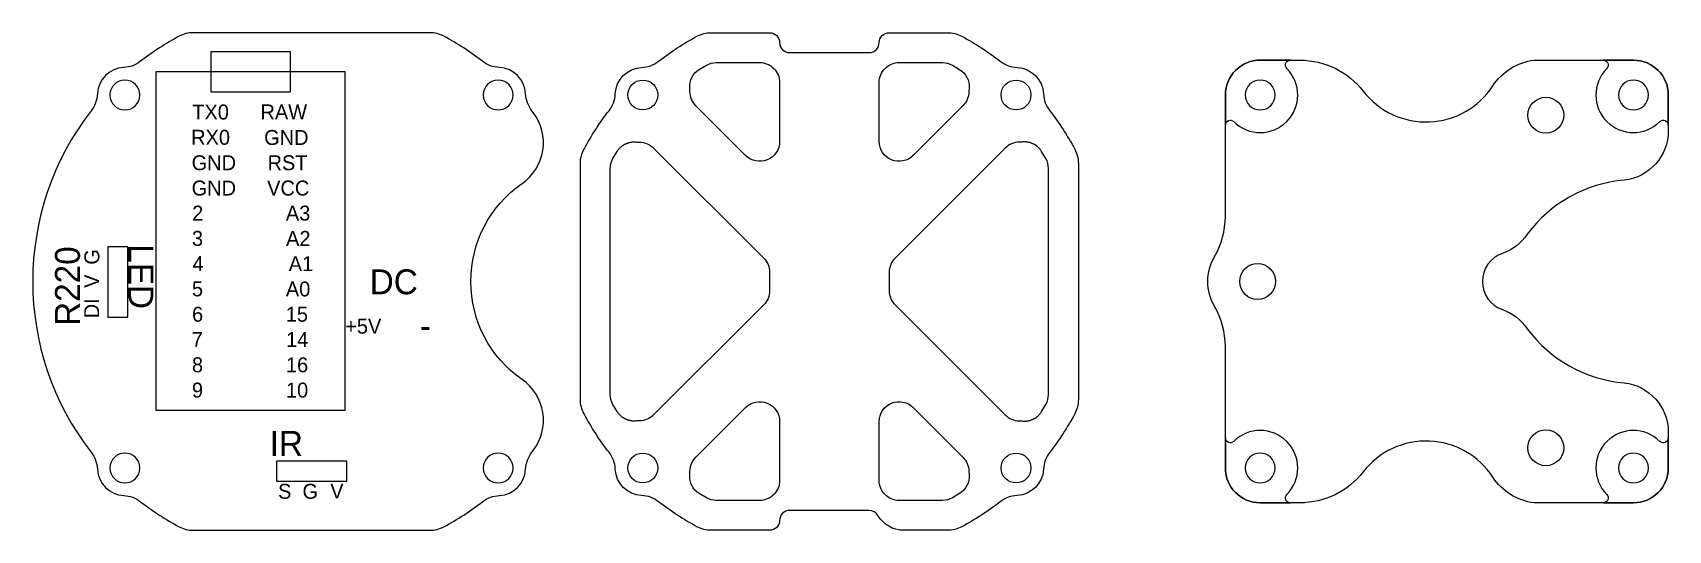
# Model space of a CAD drawing. Extents: x -1661 to -1497, y 1536 to 1586.
import ezdxf

# ---------------------------------------------------------------- set-up
doc = ezdxf.new("R2010")
doc.units = 0
for name, color, linetype in [('CONNECTIONS', 5, 'CONTINUOUS'), ('DEFAULT', 7, 'CONTINUOUS'), ('IMG', 7, 'CONTINUOUS'), ('MASK', 7, 'CONTINUOUS')]:
    doc.layers.add(name, color=color, linetype=linetype)
doc.styles.add('MILLIMETER_SMALL', font='txt')

msp = doc.modelspace()

# ---------------------------------------------------------------- linework, layer by layer
at = {"layer": 'CONNECTIONS'}
for centre in [(-1599.74, 1579.74), (-1562.26, 1579.74), (-1599.74, 1542.26), (-1562.26, 1542.26)]:
    msp.add_circle(centre, 1.5, dxfattribs=at)
at = {"layer": 'DEFAULT'}
for points in [[(-1573.54, 1536, -0.267949), (-1576.13, 1537.5, 0.267949), (-1577, 1538), (-1585, 1538, 0.414214), (-1586, 1537, -0.414214), (-1587, 1536), (-1592.87, 1536, -0.124369), (-1594.3, 1536.36, -0.041168), (-1598.16, 1538.87, 0.154982), (-1599.86, 1539.5, -0.388392), (-1602.5, 1542.14, 0.154982), (-1603.13, 1543.84, -0.041168), (-1605.64, 1547.7, -0.124369), (-1606, 1549.13), (-1606, 1572.87, -0.124369), (-1605.64, 1574.3, -0.041168), (-1603.13, 1578.16, 0.154982), (-1602.5, 1579.86, -0.388392), (-1599.86, 1582.5, 0.154982), (-1598.16, 1583.13, -0.041168), (-1594.3, 1585.64, -0.124369), (-1592.87, 1586), (-1587, 1586, -0.414214), (-1586, 1585, 0.414214), (-1585, 1584), (-1577, 1584, 0.414214), (-1576, 1585, -0.414214), (-1575, 1586), (-1569.13, 1586, -0.124369), (-1567.7, 1585.64, -0.041168), (-1563.84, 1583.13, 0.154982), (-1562.14, 1582.5, -0.388392), (-1559.5, 1579.86, 0.154982), (-1558.87, 1578.16, -0.041168), (-1556.36, 1574.3, -0.124369), (-1556, 1572.87), (-1556, 1549.13, -0.124369), (-1556.36, 1547.7, -0.041168), (-1558.87, 1543.84, 0.154982), (-1559.5, 1542.14, -0.388392), (-1562.14, 1539.5, 0.154982), (-1563.84, 1538.87, -0.041168), (-1567.7, 1536.36, -0.124369), (-1569.13, 1536)], [(-1594.41, 1578.66, -0.196262), (-1595, 1580.05), (-1595.02, 1580.43, -0.284082), (-1594.07, 1582.31), (-1593.35, 1582.74, -0.129841), (-1592.36, 1583), (-1588, 1583, -0.414214), (-1586, 1581), (-1586, 1575.07, -0.668179), (-1589.41, 1573.66)], [(-1567.93, 1582.31, -0.284082), (-1566.98, 1580.43), (-1567, 1580.05, -0.196262), (-1567.59, 1578.66), (-1572.59, 1573.66, -0.668179), (-1576, 1575.07), (-1576, 1581, -0.414214), (-1574, 1583), (-1569.64, 1583, -0.129841), (-1568.65, 1582.74)], [(-1510.93, 1556.24, 0.2149), (-1501.18, 1550.82, -0.380218), (-1496.76, 1545.85), (-1496.76, 1542.26, -0.414213), (-1500.26, 1538.76), (-1510.24, 1538.76, -0.219663), (-1514.38, 1541.35, 0.515575), (-1527.4, 1541.87, -0.232191), (-1533.73, 1538.76), (-1537.74, 1538.76, -0.414213), (-1541.24, 1542.26), (-1541.24, 1554.47, 0.132433), (-1542.32, 1558.49, -0.269594), (-1542.32, 1563.51, 0.132433), (-1541.24, 1567.53), (-1541.24, 1579.74, -0.414214), (-1537.74, 1583.24), (-1533.73, 1583.24, -0.232163), (-1527.4, 1580.13, 0.515507), (-1514.38, 1580.65, -0.219568), (-1510.24, 1583.24), (-1500.26, 1583.24, -0.414211), (-1496.76, 1579.74), (-1496.76, 1576.15, -0.380218), (-1501.18, 1571.18, 0.2149), (-1510.93, 1565.76, -0.161954), (-1513.42, 1563.83, 0.708582), (-1513.42, 1558.17, -0.161954)], [(-1602.74, 1548.65, -0.129841), (-1603, 1549.64), (-1603, 1572.36, -0.129841), (-1602.74, 1573.35), (-1602.31, 1574.07), (-1602.27, 1574.13), (-1602.24, 1574.18), (-1602.2, 1574.24), (-1602.16, 1574.29), (-1602.11, 1574.34), (-1602.07, 1574.39), (-1602.02, 1574.44), (-1601.97, 1574.49), (-1601.92, 1574.54), (-1601.89, 1574.56), (-1601.86, 1574.58), (-1601.83, 1574.6), (-1601.81, 1574.63), (-1601.78, 1574.65), (-1601.75, 1574.67), (-1601.72, 1574.69), (-1601.69, 1574.71), (-1601.66, 1574.73), (-1601.63, 1574.74), (-1601.6, 1574.76), (-1601.57, 1574.78), (-1601.54, 1574.8), (-1601.51, 1574.81), (-1601.47, 1574.83), (-1601.44, 1574.84), (-1601.41, 1574.86), (-1601.38, 1574.87), (-1601.34, 1574.88), (-1601.31, 1574.9), (-1601.28, 1574.91), (-1601.24, 1574.92), (-1601.21, 1574.93), (-1601.18, 1574.94), (-1601.14, 1574.95), (-1601.11, 1574.96), (-1601.08, 1574.97), (-1601.04, 1574.98), (-1600.97, 1574.99), (-1600.9, 1575), (-1600.84, 1575.01), (-1600.77, 1575.02), (-1600.7, 1575.02), (-1600.63, 1575.03), (-1600.56, 1575.03), (-1600.5, 1575.02), (-1600.43, 1575.02, 0.019098), (-1600.05, 1575, -0.196262), (-1598.66, 1574.41), (-1587.59, 1563.34, -0.198912), (-1587, 1561.93), (-1587, 1560.07, -0.198912), (-1587.59, 1558.66), (-1598.66, 1547.59, -0.196262), (-1600.05, 1547, 0.019098), (-1600.43, 1546.98), (-1600.5, 1546.98), (-1600.56, 1546.97), (-1600.63, 1546.97), (-1600.7, 1546.98), (-1600.77, 1546.98), (-1600.84, 1546.99), (-1600.9, 1547), (-1600.97, 1547.01), (-1601.04, 1547.02), (-1601.08, 1547.03), (-1601.11, 1547.04), (-1601.14, 1547.05), (-1601.18, 1547.06), (-1601.21, 1547.07), (-1601.24, 1547.08), (-1601.28, 1547.09), (-1601.31, 1547.1), (-1601.34, 1547.12), (-1601.38, 1547.13), (-1601.41, 1547.14), (-1601.44, 1547.16), (-1601.47, 1547.17), (-1601.51, 1547.19), (-1601.54, 1547.2), (-1601.57, 1547.22), (-1601.6, 1547.24), (-1601.63, 1547.26), (-1601.66, 1547.27), (-1601.69, 1547.29), (-1601.72, 1547.31), (-1601.75, 1547.33), (-1601.78, 1547.35), (-1601.81, 1547.37), (-1601.83, 1547.4), (-1601.86, 1547.42), (-1601.89, 1547.44), (-1601.92, 1547.46), (-1601.97, 1547.51), (-1602.02, 1547.56), (-1602.07, 1547.61), (-1602.11, 1547.66), (-1602.16, 1547.71), (-1602.2, 1547.76), (-1602.24, 1547.82), (-1602.27, 1547.87), (-1602.31, 1547.93)], [(-1559.26, 1548.65, 0.129841), (-1559, 1549.64), (-1559, 1572.36, 0.129841), (-1559.26, 1573.35), (-1559.69, 1574.07), (-1559.73, 1574.13), (-1559.76, 1574.18), (-1559.8, 1574.24), (-1559.84, 1574.29), (-1559.89, 1574.34), (-1559.93, 1574.39), (-1559.98, 1574.44), (-1560.03, 1574.49), (-1560.08, 1574.54), (-1560.11, 1574.56), (-1560.14, 1574.58), (-1560.17, 1574.6), (-1560.19, 1574.63), (-1560.22, 1574.65), (-1560.25, 1574.67), (-1560.28, 1574.69), (-1560.31, 1574.71), (-1560.34, 1574.73), (-1560.37, 1574.74), (-1560.4, 1574.76), (-1560.43, 1574.78), (-1560.46, 1574.8), (-1560.49, 1574.81), (-1560.53, 1574.83), (-1560.56, 1574.84), (-1560.59, 1574.86), (-1560.62, 1574.87), (-1560.66, 1574.88), (-1560.69, 1574.9), (-1560.72, 1574.91), (-1560.76, 1574.92), (-1560.79, 1574.93), (-1560.82, 1574.94), (-1560.86, 1574.95), (-1560.89, 1574.96), (-1560.92, 1574.97), (-1560.96, 1574.98), (-1561.03, 1574.99), (-1561.1, 1575), (-1561.16, 1575.01), (-1561.23, 1575.02), (-1561.3, 1575.02), (-1561.37, 1575.03), (-1561.44, 1575.03), (-1561.5, 1575.02), (-1561.57, 1575.02, -0.019098), (-1561.95, 1575, 0.196262), (-1563.34, 1574.41), (-1574.41, 1563.34, 0.198912), (-1575, 1561.93), (-1575, 1560.07, 0.198912), (-1574.41, 1558.66), (-1563.34, 1547.59, 0.196262), (-1561.95, 1547, -0.019098), (-1561.57, 1546.98), (-1561.5, 1546.98), (-1561.44, 1546.97), (-1561.37, 1546.97), (-1561.3, 1546.98), (-1561.23, 1546.98), (-1561.16, 1546.99), (-1561.1, 1547), (-1561.03, 1547.01), (-1560.96, 1547.02), (-1560.92, 1547.03), (-1560.89, 1547.04), (-1560.86, 1547.05), (-1560.82, 1547.06), (-1560.79, 1547.07), (-1560.76, 1547.08), (-1560.72, 1547.09), (-1560.69, 1547.1), (-1560.66, 1547.12), (-1560.62, 1547.13), (-1560.59, 1547.14), (-1560.56, 1547.16), (-1560.53, 1547.17), (-1560.49, 1547.19), (-1560.46, 1547.2), (-1560.43, 1547.22), (-1560.4, 1547.24), (-1560.37, 1547.26), (-1560.34, 1547.27), (-1560.31, 1547.29), (-1560.28, 1547.31), (-1560.25, 1547.33), (-1560.22, 1547.35), (-1560.19, 1547.37), (-1560.17, 1547.4), (-1560.14, 1547.42), (-1560.11, 1547.44), (-1560.08, 1547.46), (-1560.03, 1547.51), (-1559.98, 1547.56), (-1559.93, 1547.61), (-1559.89, 1547.66), (-1559.84, 1547.71), (-1559.8, 1547.76), (-1559.76, 1547.82), (-1559.73, 1547.87), (-1559.69, 1547.93)], [(-1592.36, 1539, -0.129841), (-1593.35, 1539.26), (-1594.07, 1539.69, -0.284082), (-1595.02, 1541.57), (-1595, 1541.95, -0.196262), (-1594.41, 1543.34), (-1589.41, 1548.34, -0.668179), (-1586, 1546.93), (-1586, 1541, -0.414214), (-1588, 1539)], [(-1567.59, 1543.34, -0.196262), (-1567, 1541.95), (-1566.98, 1541.57, -0.284082), (-1567.93, 1539.69), (-1568.65, 1539.26, -0.129841), (-1569.64, 1539), (-1574, 1539, -0.414214), (-1576, 1541), (-1576, 1546.93, -0.668179), (-1572.59, 1548.34)]]:
    msp.add_lwpolyline(points, format="xyb", close=True, dxfattribs=at)
at = {"layer": 'IMG'}
for points in [[(-1540.39, 1577.06, 0.995059), (-1535.06, 1582.39, -0.666389), (-1534.71, 1583.24), (-1537.74, 1583.24, 0.414214), (-1541.24, 1579.74), (-1541.24, 1576.71, -0.666389)], [(-1502.94, 1582.39, 0.995059), (-1497.61, 1577.06, -0.666389), (-1496.76, 1576.71), (-1496.76, 1579.74, 0.414211), (-1500.26, 1583.24), (-1503.29, 1583.24, -0.666389)], [(-1535.06, 1539.61, 0.995059), (-1540.39, 1544.94, -0.666389), (-1541.24, 1545.29), (-1541.24, 1542.26, 0.414213), (-1537.74, 1538.76), (-1534.71, 1538.76, -0.666389)], [(-1497.61, 1544.94, 0.995059), (-1502.94, 1539.61, -0.666389), (-1503.29, 1538.76), (-1500.26, 1538.76, 0.414213), (-1496.76, 1542.26), (-1496.76, 1545.29, -0.666389)]]:
    msp.add_lwpolyline(points, format="xyb", close=True, dxfattribs=at)
at = {"layer": 'IMG', "extrusion": (0, 0, -1)}
for centre in [(1537.74, 1579.74), (1500.26, 1579.74), (1537.74, 1542.26), (1500.26, 1542.26)]:
    msp.add_circle(centre, 1.5, dxfattribs=at)
at = {"layer": 'IMG'}
for centre in [(-1509.06, 1577.71, 1.74), (-1538, 1561), (-1509.06, 1544.29, 1.74)]:
    msp.add_circle(centre, 1.8, dxfattribs=at)
at = {"layer": 'MASK'}
msp.add_lwpolyline([(-1614.14, 1582.5, -0.154982), (-1615.84, 1583.13, 0.041168), (-1619.7, 1585.64, 0.124369), (-1621.13, 1586), (-1644.87, 1586, 0.124369), (-1646.3, 1585.64, 0.041168), (-1650.16, 1583.13, -0.154982), (-1651.86, 1582.5, 0.388392), (-1654.5, 1579.86, -0.154982), (-1655.13, 1578.16, 0.342253), (-1655.13, 1543.84, -0.154982), (-1654.5, 1542.14, 0.388392), (-1651.86, 1539.5, -0.154982), (-1650.16, 1538.87, 0.041168), (-1646.3, 1536.36, 0.124369), (-1644.87, 1536), (-1621.13, 1536, 0.124369), (-1619.7, 1536.36, 0.041168), (-1615.84, 1538.87, -0.154982), (-1614.14, 1539.5, 0.388392), (-1611.5, 1542.14, -0.154982), (-1610.87, 1543.84, 0.001944), (-1610.74, 1544.02, 0.42701), (-1611.86, 1551.15, -0.522233), (-1611.86, 1570.85, 0.42701), (-1610.74, 1577.98), (-1610.87, 1578.16, -0.154982), (-1611.5, 1579.86, 0.388392)], format="xyb", close=True, dxfattribs=at)
for points in [[(-1643.12, 1580.07), (-1635.12, 1580.07), (-1635.12, 1584.07), (-1643.12, 1584.07)], [(-1648.62, 1582.07), (-1648.62, 1548.07), (-1629.62, 1548.07), (-1629.62, 1582.07)], [(-1653.46, 1564.49), (-1653.46, 1557.41), (-1651.46, 1557.41), (-1651.46, 1564.49)], [(-1636.53, 1540.95), (-1629.45, 1540.95), (-1629.45, 1542.95), (-1636.53, 1542.95)]]:
    msp.add_lwpolyline(points, close=True, dxfattribs=at)
at = {"layer": 'MASK', "extrusion": (0, 0, -1)}
for centre in [(1651.74, 1579.74), (1614.26, 1579.74), (1651.74, 1542.26), (1614.26, 1542.26)]:
    msp.add_circle(centre, 1.5, dxfattribs=at)

# ---------------------------------------------------------------- texts
at = {"layer": 'MASK', "style": 'MILLIMETER_SMALL'}
for s, height, p in [('TX0', 1.5, (-1644.98, 1577.28)), ('RAW', 1.5, (-1638.13, 1577.29)), ('RX0', 1.5, (-1645.09, 1574.74)), ('GND', 1.5, (-1637.76, 1574.72)), ('GND', 1.5, (-1645.04, 1572.18)), ('RST', 1.5, (-1637.42, 1572.18)), ('GND', 1.5, (-1645.04, 1569.64)), ('VCC', 1.5, (-1637.46, 1569.64)), ('2', 1.5, (-1644.99, 1567.12)), ('A3', 1.5, (-1635.58, 1567.12)), ('3', 1.5, (-1645.01, 1564.58)), ('A2', 1.5, (-1635.56, 1564.58)), ('4', 1.5, (-1644.95, 1562.05)), ('A1', 1.5, (-1635.29, 1562.04)), ('DC', 2.5, (-1627.16, 1559.72)), ('5', 1.5, (-1645.01, 1559.51)), ('A0', 1.5, (-1635.58, 1559.5)), ('6', 1.5, (-1645, 1556.96)), ('15', 1.5, (-1635.59, 1556.96)), ('+5V', 1.5, (-1629.62, 1555.76)), ('7', 1.5, (-1645.03, 1554.43)), ('14', 1.5, (-1635.56, 1554.42)), ('-', 2.5, (-1622.13, 1555.32)), ('8', 1.5, (-1645.01, 1551.88)), ('16', 1.5, (-1635.57, 1551.88)), ('9', 1.5, (-1645.01, 1549.34)), ('10', 1.5, (-1635.57, 1549.34)), ('IR', 2.5, (-1637.2, 1543.48)), ('S', 1.5, (-1636.36, 1539.17)), ('G', 1.5, (-1633.91, 1539.17)), ('V', 1.5, (-1631.12, 1539.2))]:
    msp.add_text(s, height=height, dxfattribs=at).set_placement(p)
for s, height, rotation, p in [('R220', 2.5, 90, (-1656.26, 1556.54)), ('G', 1.5, 90, (-1654.31, 1562.69)), ('LED', 2.5, 270, (-1651.39, 1564.74)), ('V', 1.5, 90, (-1654.33, 1560.36)), ('DI', 1.5, 90, (-1654.33, 1557.3))]:
    msp.add_text(s, height=height, rotation=rotation, dxfattribs=at).set_placement(p)

doc.saveas('drawing.dxf')
